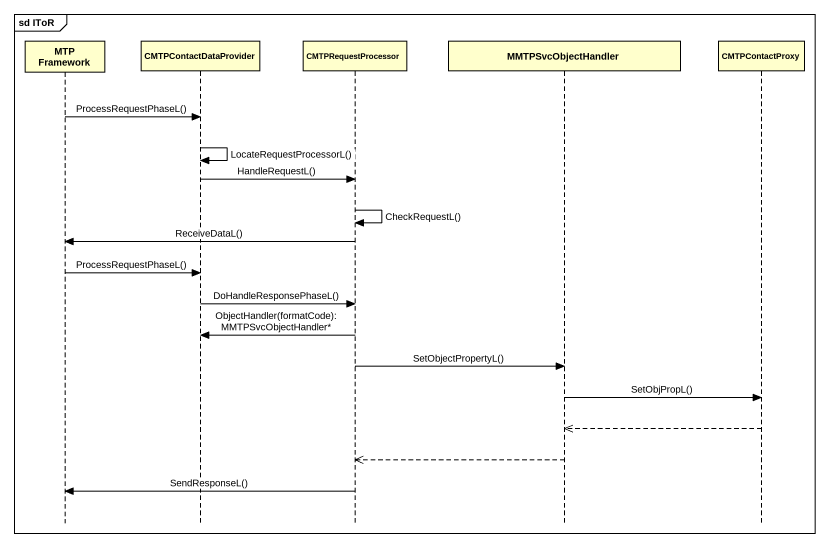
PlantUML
@startuml
mainframe sd IToR
hide footbox
participant "MTP Framework" as MTP_Framework
participant CMTPContactDataProvider
participant CMTPRequestProcessor
participant MMTPSvcObjectHandler
participant CMTPContactProxy

MTP_Framework -> CMTPContactDataProvider : ProcessRequestPhaseL()
CMTPContactDataProvider -> CMTPContactDataProvider : LocateRequestProcessorL()
CMTPContactDataProvider -> CMTPRequestProcessor : HandleRequestL()
CMTPRequestProcessor -> CMTPRequestProcessor : CheckRequestL()
CMTPRequestProcessor -> MTP_Framework : ReceiveDataL()
MTP_Framework -> CMTPContactDataProvider : ProcessRequestPhaseL()
CMTPContactDataProvider -> CMTPRequestProcessor : DoHandleResponsePhaseL()
CMTPRequestProcessor -> CMTPContactDataProvider : ObjectHandler(formatCode): MMTPSvcObjectHandler*
CMTPRequestProcessor -> MMTPSvcObjectHandler : SetObjectPropertyL()
MMTPSvcObjectHandler -> CMTPContactProxy : SetObjPropL()
CMTPContactProxy -->> MMTPSvcObjectHandler
MMTPSvcObjectHandler -->> CMTPRequestProcessor
CMTPRequestProcessor -> MTP_Framework : SendResponseL()
@enduml
